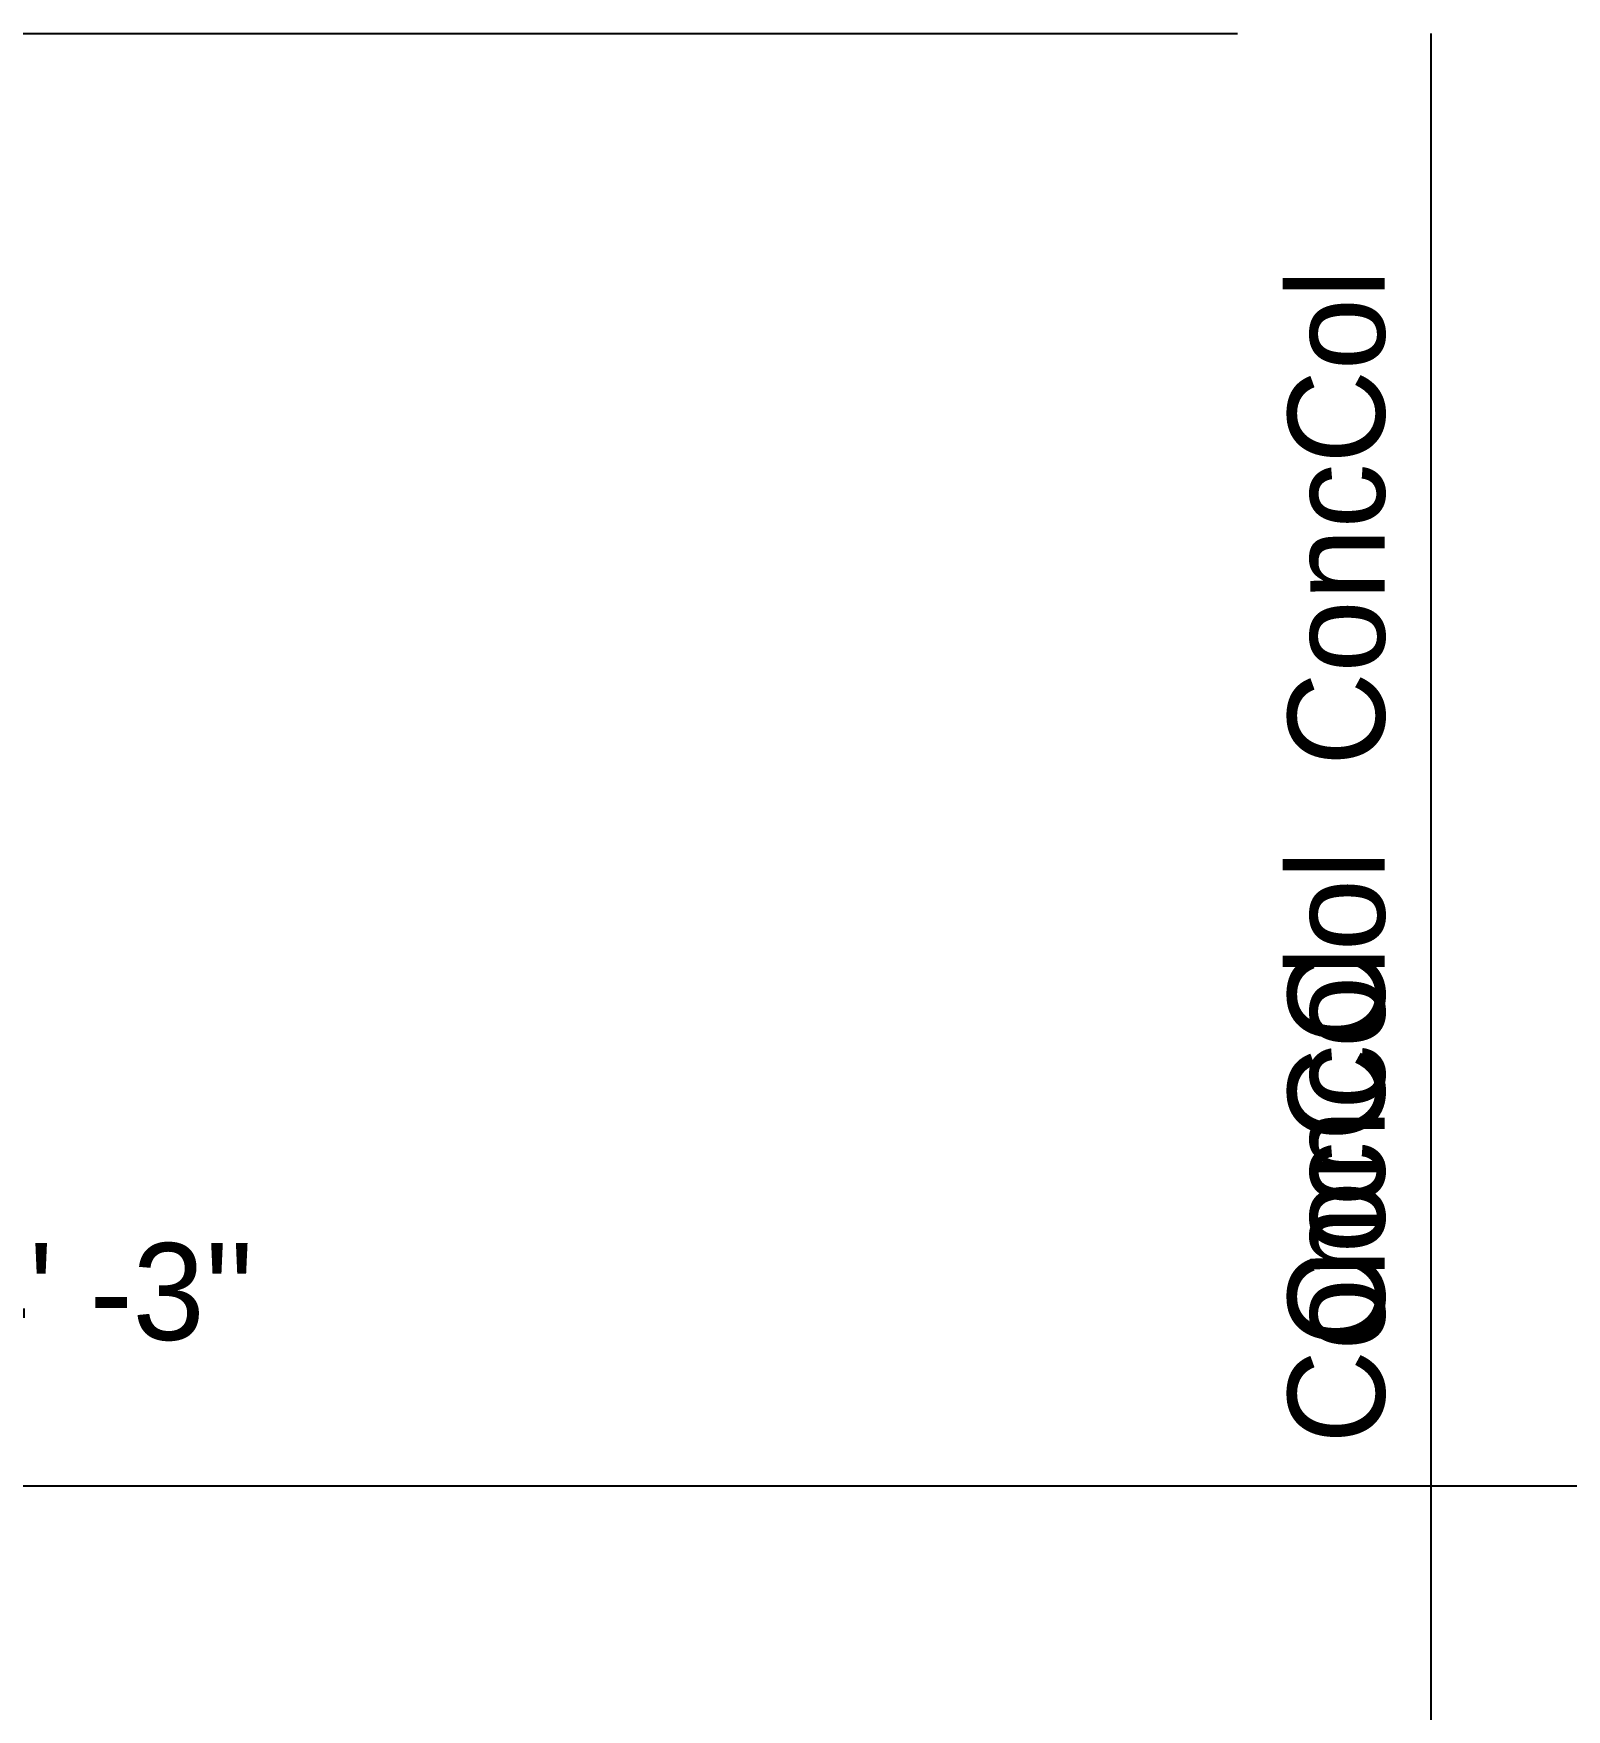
# Model space of a CAD drawing. Extents: x -38 to 2998, y -195 to 11529.
# Drawn here: x 1684.4 to 1779.3, y -103.9 to 0 of the extents above; entities that cross this region are included whole.
import ezdxf
from ezdxf.enums import TextEntityAlignment as Align

# ---------------------------------------------------------------- set-up
doc = ezdxf.new("R2010")
doc.units = 0
doc.header["$MEASUREMENT"] = 0
doc.layers.get('0').update_dxf_attribs({"linetype": 'CONTINUOUS'})
for name, color, linetype in [('CENTERLINES', 7, 'CONTINUOUS'), ('DIMENSIONS', 4, 'CONTINUOUS'), ('TEXT', 5, 'CONTINUOUS')]:
    doc.layers.add(name, color=color, linetype=linetype)
doc.dimstyles.get("Standard").update_dxf_attribs({"dimtxt": 0.18, "dimasz": 0.18, "dimexe": 0.18, "dimexo": 0.0625, "dimgap": 0.09, "dimtad": 0, "dimtih": 1, "dimtoh": 1, "dimdec": 4, "dimzin": 0, "dimtxsty": 'STANDARD', "dimcen": 0.09, "dimazin": 3, "dimtfac": 1, "dimtdec": 4, "dimtofl": 0, "dimtmove": 0, "dimatfit": 3, "dimtolj": 1, "dimtzin": 0})

# ---------------------------------------------------------------- blocks, each defined once
blk = doc.blocks.new('*D9453')
at = {"color": 1, "linetype": 'BYBLOCK'}
for points in [[(1604.73, -85.23), (1603.67, -86.29), (1596.25, -93.71), (1595.19, -94.77)], [(1775.73, -85.23), (1774.67, -86.29), (1767.25, -93.71), (1766.19, -94.77)]]:
    blk.add_solid(points, dxfattribs=at)
at = {"layer": 'DIMENSIONS', "color": 9, "linetype": 'BYBLOCK'}
for p, q in [((1599.96, -90), (1599.96, -72)), ((1770.96, -90), (1770.96, -72))]:
    blk.add_line(p, q, dxfattribs=at)
at = {"layer": 'DIMENSIONS', "color": 0, "linetype": 'BYBLOCK'}
blk.add_line((1599.96, -90), (1770.96, -90), dxfattribs=at)
at = {"layer": 'DIMENSIONS', "color": 0, "linetype": 'BYBLOCK', "insert": (1685.46, -78), "char_height": 6, "attachment_point": 5}
blk.add_mtext("\\A1; 14' -3''", dxfattribs=at)
blk = doc.blocks.new('*D9454')
at = {"color": 1, "linetype": 'BYBLOCK'}
for points in [[(1775.73, -85.23), (1774.67, -86.29), (1767.25, -93.71), (1766.19, -94.77)], [(1946.73, -85.23), (1945.67, -86.29), (1938.25, -93.71), (1937.19, -94.77)]]:
    blk.add_solid(points, dxfattribs=at)
at = {"layer": 'DIMENSIONS', "color": 9, "linetype": 'BYBLOCK'}
for p, q in [((1770.96, -90), (1770.96, -72)), ((1941.96, -90), (1941.96, -72))]:
    blk.add_line(p, q, dxfattribs=at)
at = {"layer": 'DIMENSIONS', "color": 0, "linetype": 'BYBLOCK'}
blk.add_line((1770.96, -90), (1941.96, -90), dxfattribs=at)
at = {"layer": 'DIMENSIONS', "color": 0, "linetype": 'BYBLOCK', "insert": (1856.46, -78), "char_height": 6, "attachment_point": 5}
blk.add_mtext("\\A1; 14' -3''", dxfattribs=at)

msp = doc.modelspace()

# ---------------------------------------------------------------- linework, layer by layer
at = {"layer": 'CENTERLINES', "color": 0, "linetype": 'CONTINUOUS'}
for p, q in [((1611.96, 0), (1758.96, 0)), ((1611.96, 0), (1758.96, 0)), ((1611.96, 0), (1758.96, 0)), ((1611.96, 0), (1758.96, 0)), ((1611.96, 0), (1758.96, 0)), ((1770.96, -144), (1770.96, 0)), ((1770.96, -132), (1770.96, 0)), ((1770.96, -132), (1770.96, 0)), ((1770.96, -132), (1770.96, 0)), ((1770.96, -60), (1770.96, 0))]:
    msp.add_line(p, q, dxfattribs=at)

# ---------------------------------------------------------------- texts
at = {"layer": 'TEXT', "color": 0}
for p in [(1764.96, -30), (1764.96, -66), (1764.96, -66), (1764.96, -66), (1764.96, -72)]:
    msp.add_text('ConcCol', height=6, rotation=90, dxfattribs=at).set_placement(p, align=Align.MIDDLE)

# ---------------------------------------------------------------- dimensions: what is measured, and where the dimension line sits
at = {"layer": 'DIMENSIONS'}
for base, p1, p2, picture, middle in [((1770.96, -90), (1599.96, -102), (1770.96, -102), '*D9453', (1685.46, -102)), ((1941.96, -90), (1770.96, -102), (1941.96, -102), '*D9454', (1856.46, -102))]:
    dim = msp.add_linear_dim(base=base, p1=p1, p2=p2, dimstyle='STANDARD', dxfattribs=at)
    dim.commit()
    dim.dimension.update_dxf_attribs({"geometry": picture, "text_midpoint": middle})

doc.saveas('drawing.dxf')
